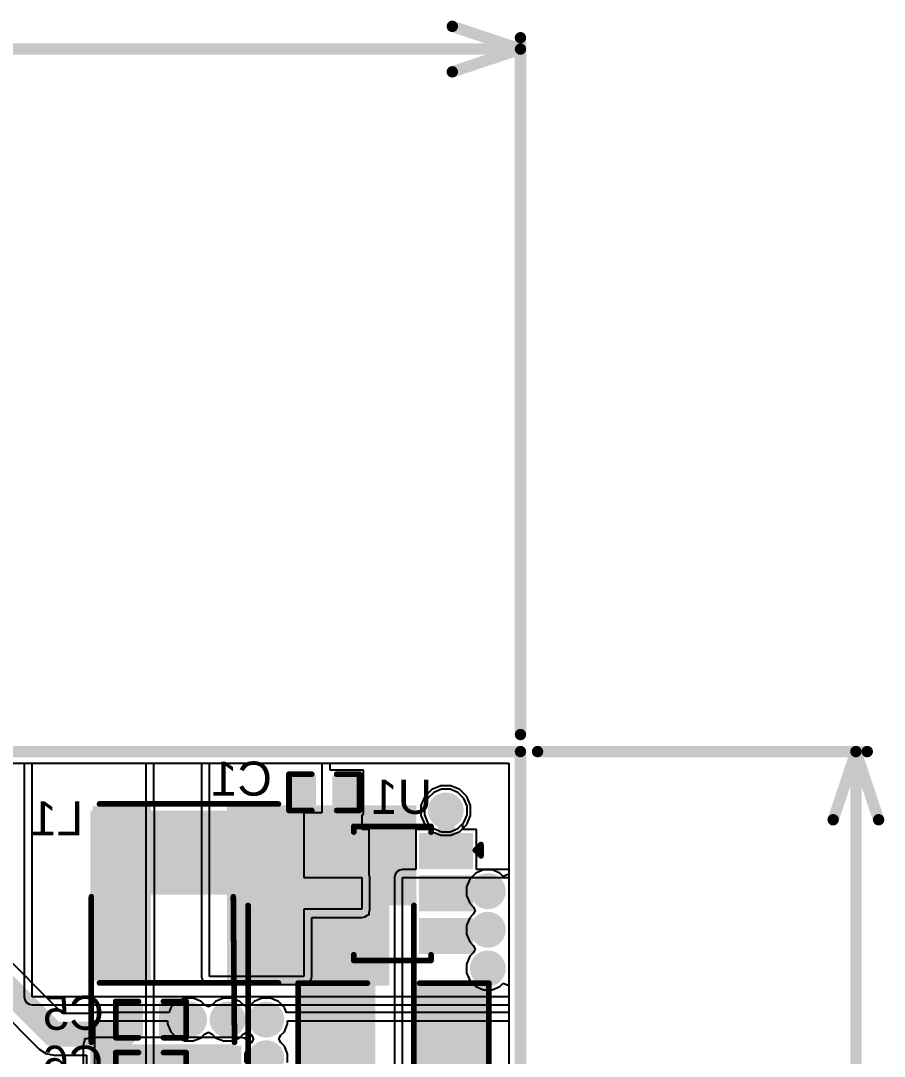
# Model space of a CAD drawing. Header units: inches. Extents: x 90 to 149.8, y 48.7 to 115.2.
# Drawn here: x 129.76 to 149.07, y 92.02 to 115.16 of the extents above; entities that cross this region are included whole.
import ezdxf

# ---------------------------------------------------------------- set-up
doc = ezdxf.new("R2010")
doc.units = ezdxf.units.IN
for name, color, linetype in [('Board_Outline', 56, 'Continuous'), ('Bottom Layer', 5, 'Continuous'), ('Bottom Overlay', 54, 'Continuous'), ('Bottom Paste', 16, 'Continuous'), ('Bottom Solder', 6, 'Continuous'), ('Layer 1', 16, 'Continuous'), ('Layer 2', 76, 'Continuous'), ('Mechanical 1', 6, 'Continuous'), ('Top Layer', 1, 'Continuous'), ('Top Overlay', 2, 'Continuous'), ('Top Paste', 8, 'Continuous'), ('Top Solder', 216, 'Continuous'), ('Via Holes', 16, 'Continuous')]:
    doc.layers.add(name, color=color, linetype=linetype)
doc.styles.add('Arial', font='', dxfattribs={"height": 0.2})
doc.styles.get('Arial').set_extended_font_data('Arial')

msp = doc.modelspace()

# ---------------------------------------------------------------- hatches: boundary and pattern name
at = {"layer": 'Bottom Layer'}
for points in [[(136.309, 98.234), (136.309, 97.599), (135.852, 97.599), (135.852, 98.234)], [(137.249, 98.234), (137.249, 97.599), (136.792, 97.599), (136.792, 98.234)], [(132.576, 93.806), (131.476, 93.806), (131.476, 97.506), (132.576, 97.506)], [(135.576, 93.806), (134.476, 93.806), (134.476, 97.506), (135.576, 97.506)], [(137.374, 96.306), (136.374, 96.306), (136.374, 96.906), (137.374, 96.906)], [(139.774, 96.306), (138.774, 96.306), (138.774, 96.906), (139.774, 96.906)], [(137.374, 95.356), (136.374, 95.356), (136.374, 95.956), (137.374, 95.956)], [(139.774, 95.356), (138.774, 95.356), (138.774, 95.956), (139.774, 95.956)], [(137.374, 94.406), (136.374, 94.406), (136.374, 95.006), (137.374, 95.006)], [(139.774, 94.406), (138.774, 94.406), (138.774, 95.006), (139.774, 95.006)], [(136.068, 93.548), (137.592, 93.548), (137.592, 90.754), (136.068, 90.754)], [(138.608, 93.548), (140.132, 93.548), (140.132, 90.754), (138.608, 90.754)], [(131.978, 92.519), (131.978, 93.154), (132.436, 93.154), (132.436, 92.519)], [(132.918, 92.519), (132.918, 93.154), (133.375, 93.154), (133.375, 92.519)]]:
    msp.add_hatch(color=5, dxfattribs=at).paths.add_polyline_path(points)
h = msp.add_hatch(color=5, dxfattribs=at)
edge = h.paths.add_edge_path()
edge.add_arc((139.268, 97.511), 0.3, 0, 360)
h = msp.add_hatch(color=5, dxfattribs=at)
edge = h.paths.add_edge_path()
edge.add_arc((140.208, 95.707), 0.3, 0, 360)
h = msp.add_hatch(color=5, dxfattribs=at)
edge = h.paths.add_edge_path()
edge.add_arc((140.208, 94.844), 0.3, 0, 360)
h = msp.add_hatch(color=5, dxfattribs=at)
edge = h.paths.add_edge_path()
edge.add_arc((140.208, 93.98), 0.3, 0, 360)
h = msp.add_hatch(color=5, dxfattribs=at)
edge = h.paths.add_edge_path()
edge.add_arc((133.528, 92.837), 0.3, 0, 360)
h = msp.add_hatch(color=5, dxfattribs=at)
edge = h.paths.add_edge_path()
edge.add_arc((134.391, 92.837), 0.3, 0, 360)
h = msp.add_hatch(color=5, dxfattribs=at)
edge = h.paths.add_edge_path()
edge.add_arc((135.255, 92.837), 0.3, 0, 360)
h = msp.add_hatch(color=5, dxfattribs=at)
edge = h.paths.add_edge_path()
edge.add_arc((135.255, 91.973), 0.3, 0, 360)
at = {"layer": 'Bottom Paste'}
for points in [[(136.309, 98.234), (136.309, 97.599), (135.852, 97.599), (135.852, 98.234)], [(137.249, 98.234), (137.249, 97.599), (136.792, 97.599), (136.792, 98.234)], [(132.576, 93.806), (131.476, 93.806), (131.476, 97.506), (132.576, 97.506)], [(135.576, 93.806), (134.476, 93.806), (134.476, 97.506), (135.576, 97.506)], [(137.374, 96.306), (136.374, 96.306), (136.374, 96.906), (137.374, 96.906)], [(139.774, 96.306), (138.774, 96.306), (138.774, 96.906), (139.774, 96.906)], [(137.374, 95.356), (136.374, 95.356), (136.374, 95.956), (137.374, 95.956)], [(139.774, 95.356), (138.774, 95.356), (138.774, 95.956), (139.774, 95.956)], [(137.374, 94.406), (136.374, 94.406), (136.374, 95.006), (137.374, 95.006)], [(139.774, 94.406), (138.774, 94.406), (138.774, 95.006), (139.774, 95.006)], [(136.068, 93.548), (137.592, 93.548), (137.592, 90.754), (136.068, 90.754)], [(138.608, 93.548), (140.132, 93.548), (140.132, 90.754), (138.608, 90.754)], [(131.978, 92.519), (131.978, 93.154), (132.436, 93.154), (132.436, 92.519)], [(132.918, 92.519), (132.918, 93.154), (133.375, 93.154), (133.375, 92.519)]]:
    msp.add_hatch(color=16, dxfattribs=at).paths.add_polyline_path(points)
at = {"layer": 'Bottom Solder'}
for points in [[(136.369, 98.294), (136.369, 97.54), (135.792, 97.54), (135.792, 98.294)], [(137.309, 98.294), (137.309, 97.54), (136.732, 97.54), (136.732, 98.294)], [(132.678, 93.705), (131.375, 93.705), (131.375, 97.608), (132.678, 97.608)], [(135.678, 93.705), (134.375, 93.705), (134.375, 97.608), (135.678, 97.608)], [(137.476, 96.205), (136.273, 96.205), (136.273, 97.008), (137.476, 97.008)], [(139.876, 96.205), (138.673, 96.205), (138.673, 97.008), (139.876, 97.008)], [(137.476, 95.255), (136.273, 95.255), (136.273, 96.058), (137.476, 96.058)], [(139.876, 95.255), (138.673, 95.255), (138.673, 96.058), (139.876, 96.058)], [(137.476, 94.305), (136.273, 94.305), (136.273, 95.108), (137.476, 95.108)], [(139.876, 94.305), (138.673, 94.305), (138.673, 95.108), (139.876, 95.108)], [(135.966, 93.65), (137.693, 93.65), (137.693, 90.653), (135.966, 90.653)], [(138.506, 93.65), (140.233, 93.65), (140.233, 90.653), (138.506, 90.653)], [(131.918, 92.46), (131.918, 93.214), (132.496, 93.214), (132.496, 92.46)], [(132.858, 92.46), (132.858, 93.214), (133.435, 93.214), (133.435, 92.46)], [(131.918, 91.317), (131.918, 92.071), (132.496, 92.071), (132.496, 91.317)], [(132.858, 91.317), (132.858, 92.071), (133.435, 92.071), (133.435, 91.317)]]:
    msp.add_hatch(color=6, dxfattribs=at).paths.add_polyline_path(points)
h = msp.add_hatch(color=6, dxfattribs=at)
edge = h.paths.add_edge_path()
edge.add_arc((139.268, 97.511), 0.402, 0, 360)
h = msp.add_hatch(color=6, dxfattribs=at)
edge = h.paths.add_edge_path()
edge.add_arc((140.208, 95.707), 0.402, 0, 360)
h = msp.add_hatch(color=6, dxfattribs=at)
edge = h.paths.add_edge_path()
edge.add_arc((140.208, 94.844), 0.402, 0, 360)
h = msp.add_hatch(color=6, dxfattribs=at)
edge = h.paths.add_edge_path()
edge.add_arc((140.208, 93.98), 0.402, 0, 360)
h = msp.add_hatch(color=6, dxfattribs=at)
edge = h.paths.add_edge_path()
edge.add_arc((133.528, 92.837), 0.402, 0, 360)
h = msp.add_hatch(color=6, dxfattribs=at)
edge = h.paths.add_edge_path()
edge.add_arc((134.391, 92.837), 0.402, 0, 360)
h = msp.add_hatch(color=6, dxfattribs=at)
edge = h.paths.add_edge_path()
edge.add_arc((135.255, 92.837), 0.402, 0, 360)
h = msp.add_hatch(color=6, dxfattribs=at)
edge = h.paths.add_edge_path()
edge.add_arc((135.255, 91.973), 0.402, 0, 360)
at = {"layer": 'Layer 1'}
h = msp.add_hatch(color=16, dxfattribs=at)
edge = h.paths.add_edge_path()
edge.add_arc((139.268, 97.511), 0.3, 0, 360)
h = msp.add_hatch(color=16, dxfattribs=at)
edge = h.paths.add_edge_path()
edge.add_arc((140.208, 95.707), 0.3, 0, 360)
h = msp.add_hatch(color=16, dxfattribs=at)
edge = h.paths.add_edge_path()
edge.add_arc((140.208, 94.844), 0.3, 0, 360)
h = msp.add_hatch(color=16, dxfattribs=at)
edge = h.paths.add_edge_path()
edge.add_arc((140.208, 93.98), 0.3, 0, 360)
h = msp.add_hatch(color=16, dxfattribs=at)
edge = h.paths.add_edge_path()
edge.add_arc((133.528, 92.837), 0.3, 0, 360)
h = msp.add_hatch(color=16, dxfattribs=at)
edge = h.paths.add_edge_path()
edge.add_arc((134.391, 92.837), 0.3, 0, 360)
h = msp.add_hatch(color=16, dxfattribs=at)
edge = h.paths.add_edge_path()
edge.add_arc((135.255, 92.837), 0.3, 0, 360)
h = msp.add_hatch(color=16, dxfattribs=at)
edge = h.paths.add_edge_path()
edge.add_arc((135.255, 91.973), 0.3, 0, 360)
at = {"layer": 'Layer 2'}
h = msp.add_hatch(color=76, dxfattribs=at)
edge = h.paths.add_edge_path()
edge.add_arc((139.268, 97.511), 0.3, 0, 360)
h = msp.add_hatch(color=76, dxfattribs=at)
edge = h.paths.add_edge_path()
edge.add_arc((140.208, 95.707), 0.3, 0, 360)
h = msp.add_hatch(color=76, dxfattribs=at)
edge = h.paths.add_edge_path()
edge.add_arc((140.208, 94.844), 0.3, 0, 360)
h = msp.add_hatch(color=76, dxfattribs=at)
edge = h.paths.add_edge_path()
edge.add_arc((140.208, 93.98), 0.3, 0, 360)
h = msp.add_hatch(color=76, dxfattribs=at)
edge = h.paths.add_edge_path()
edge.add_arc((133.528, 92.837), 0.3, 0, 360)
h = msp.add_hatch(color=76, dxfattribs=at)
edge = h.paths.add_edge_path()
edge.add_arc((134.391, 92.837), 0.3, 0, 360)
h = msp.add_hatch(color=76, dxfattribs=at)
edge = h.paths.add_edge_path()
edge.add_arc((135.255, 92.837), 0.3, 0, 360)
h = msp.add_hatch(color=76, dxfattribs=at)
edge = h.paths.add_edge_path()
edge.add_arc((135.255, 91.973), 0.3, 0, 360)
at = {"layer": 'Top Layer'}
h = msp.add_hatch(color=1, dxfattribs=at)
edge = h.paths.add_edge_path()
edge.add_arc((139.268, 97.511), 0.3, 0, 360)
for points in [[(134.519, 97.46), (134.519, 95.68), (131.369, 95.68), (131.369, 97.46)], [(137.903, 93.698), (135.503, 93.698), (135.503, 96.498), (137.903, 96.498)], [(131.343, 86.004), (134.696, 86.004), (134.696, 92.253), (131.343, 92.253)], [(134.519, 92.23), (134.519, 90.45), (131.369, 90.45), (131.369, 92.23)]]:
    msp.add_hatch(color=1, dxfattribs=at).paths.add_polyline_path(points)
h = msp.add_hatch(color=1, dxfattribs=at)
edge = h.paths.add_edge_path()
edge.add_arc((140.208, 95.707), 0.3, 0, 360)
h = msp.add_hatch(color=1, dxfattribs=at)
edge = h.paths.add_edge_path()
edge.add_arc((140.208, 94.844), 0.3, 0, 360)
h = msp.add_hatch(color=1, dxfattribs=at)
edge = h.paths.add_edge_path()
edge.add_arc((140.208, 93.98), 0.3, 0, 360)
h = msp.add_hatch(color=1, dxfattribs=at)
edge = h.paths.add_edge_path()
edge.add_arc((133.528, 92.837), 0.3, 0, 360)
h = msp.add_hatch(color=1, dxfattribs=at)
edge = h.paths.add_edge_path()
edge.add_arc((134.391, 92.837), 0.3, 0, 360)
h = msp.add_hatch(color=1, dxfattribs=at)
edge = h.paths.add_edge_path()
edge.add_arc((135.255, 92.837), 0.3, 0, 360)
h = msp.add_hatch(color=1, dxfattribs=at)
edge = h.paths.add_edge_path()
edge.add_arc((135.255, 91.973), 0.3, 0, 360)
at = {"layer": 'Top Overlay'}
for points in [[(135.458, 95.388), (135.458, 97.624), (134.798, 97.624), (134.798, 95.388)], [(138.354, 96.531), (138.354, 97.624), (135.357, 97.624), (135.357, 96.531)], [(138.608, 95.388), (138.608, 97.624), (137.947, 97.624), (137.947, 95.388)]]:
    msp.add_hatch(color=2, dxfattribs=at).paths.add_polyline_path(points)
at = {"layer": 'Top Paste'}
for points in [[(134.519, 97.46), (134.519, 95.68), (131.369, 95.68), (131.369, 97.46)], [(137.903, 93.698), (135.503, 93.698), (135.503, 96.498), (137.903, 96.498)], [(134.519, 92.23), (134.519, 90.45), (131.369, 90.45), (131.369, 92.23)]]:
    msp.add_hatch(color=8, dxfattribs=at).paths.add_polyline_path(points)
at = {"layer": 'Top Solder'}
h = msp.add_hatch(color=216, dxfattribs=at)
edge = h.paths.add_edge_path()
edge.add_arc((139.268, 97.511), 0.402, 0, 360)
for points in [[(134.569, 97.51), (134.569, 95.63), (131.319, 95.63), (131.319, 97.51)], [(138.004, 93.596), (135.401, 93.596), (135.401, 96.599), (138.004, 96.599)], [(134.569, 92.28), (134.569, 90.4), (131.319, 90.4), (131.319, 92.28)]]:
    msp.add_hatch(color=216, dxfattribs=at).paths.add_polyline_path(points)
h = msp.add_hatch(color=216, dxfattribs=at)
edge = h.paths.add_edge_path()
edge.add_arc((140.208, 95.707), 0.402, 0, 360)
h = msp.add_hatch(color=216, dxfattribs=at)
edge = h.paths.add_edge_path()
edge.add_arc((140.208, 94.844), 0.402, 0, 360)
h = msp.add_hatch(color=216, dxfattribs=at)
edge = h.paths.add_edge_path()
edge.add_arc((140.208, 93.98), 0.402, 0, 360)
h = msp.add_hatch(color=216, dxfattribs=at)
edge = h.paths.add_edge_path()
edge.add_arc((133.528, 92.837), 0.402, 0, 360)
h = msp.add_hatch(color=216, dxfattribs=at)
edge = h.paths.add_edge_path()
edge.add_arc((134.391, 92.837), 0.402, 0, 360)
h = msp.add_hatch(color=216, dxfattribs=at)
edge = h.paths.add_edge_path()
edge.add_arc((135.255, 92.837), 0.402, 0, 360)
h = msp.add_hatch(color=216, dxfattribs=at)
edge = h.paths.add_edge_path()
edge.add_arc((135.255, 91.973), 0.402, 0, 360)
at = {"layer": 'Via Holes'}
h = msp.add_hatch(color=7, dxfattribs=at)
edge = h.paths.add_edge_path()
edge.add_arc((139.268, 97.511), 0.15, 0, 360)
h = msp.add_hatch(color=7, dxfattribs=at)
edge = h.paths.add_edge_path()
edge.add_arc((140.208, 95.707), 0.15, 0, 360)
h = msp.add_hatch(color=7, dxfattribs=at)
edge = h.paths.add_edge_path()
edge.add_arc((140.208, 94.844), 0.15, 0, 360)
h = msp.add_hatch(color=7, dxfattribs=at)
edge = h.paths.add_edge_path()
edge.add_arc((140.208, 93.98), 0.15, 0, 360)
h = msp.add_hatch(color=7, dxfattribs=at)
edge = h.paths.add_edge_path()
edge.add_arc((133.528, 92.837), 0.15, 0, 360)
h = msp.add_hatch(color=7, dxfattribs=at)
edge = h.paths.add_edge_path()
edge.add_arc((134.391, 92.837), 0.15, 0, 360)
h = msp.add_hatch(color=7, dxfattribs=at)
edge = h.paths.add_edge_path()
edge.add_arc((135.255, 92.837), 0.15, 0, 360)
h = msp.add_hatch(color=7, dxfattribs=at)
edge = h.paths.add_edge_path()
edge.add_arc((135.255, 91.973), 0.15, 0, 360)

# ---------------------------------------------------------------- linework, layer by layer
at = {"layer": 'Board_Outline'}
for points in [[(95.939, 98.827, 0.254, 0.254, 0), (140.939, 98.827, 0.254, 0.254, 0)], [(140.939, 48.827, 0.254, 0.254, 0), (140.939, 98.827, 0.254, 0.254, 0)]]:
    msp.add_lwpolyline(points, format="xyseb", dxfattribs=at)
msp.add_lwpolyline([(140.875, 98.827, 0.127, 0.127, 1), (141.002, 98.827, 0.127, 0.127, 1)], format="xyseb", close=True, dxfattribs=at)
msp.add_lwpolyline([(140.875, 98.827, 0.127, 0.127, 1), (141.002, 98.827, 0.127, 0.127, 1)], format="xyseb", close=True, dxfattribs=at)
at = {"layer": 'Bottom Layer'}
for p, q in [((127.914, 98.568), (132.563, 98.568)), ((132.563, 98.568), (132.563, 91.084)), ((132.744, 97.684), (132.744, 98.568)), ((132.744, 98.568), (133.804, 98.568)), ((133.804, 98.568), (133.804, 93.802)), ((133.985, 93.802), (133.985, 98.568)), ((133.985, 98.568), (136.5, 98.568)), ((136.5, 98.568), (136.5, 97.46)), ((136.681, 98.412), (136.681, 98.568)), ((136.681, 98.568), (140.68, 98.568)), ((137.427, 98.412), (136.681, 98.412)), ((137.427, 97.422), (137.427, 98.412)), ((140.68, 98.568), (140.68, 96.193)), ((138.998, 97.916), (138.863, 97.781)), ((139.173, 97.988), (138.998, 97.916)), ((139.363, 97.988), (139.173, 97.988)), ((139.539, 97.916), (139.363, 97.988)), ((139.673, 97.781), (139.539, 97.916)), ((132.754, 97.684), (132.744, 97.684)), ((132.754, 93.629), (132.754, 97.684)), ((138.863, 97.781), (138.79, 97.606)), ((139.746, 97.606), (139.673, 97.781)), ((136.5, 97.46), (136.093, 97.46)), ((136.093, 97.46), (136.093, 96.012)), ((138.79, 97.606), (138.79, 97.416)), ((139.746, 97.416), (139.746, 97.606)), ((137.396, 97.084), (137.396, 97.422)), ((137.396, 97.422), (137.427, 97.422)), ((138.79, 97.416), (138.863, 97.24)), ((138.863, 97.24), (138.892, 97.211)), ((139.65, 97.217), (139.673, 97.24)), ((139.673, 97.24), (139.746, 97.416)), ((137.552, 97.084), (137.396, 97.084)), ((137.552, 96.087), (137.552, 97.084)), ((138.882, 97.084), (138.597, 97.084)), ((138.597, 97.084), (138.597, 96.193)), ((138.892, 97.211), (138.882, 97.084)), ((139.65, 97.084), (139.65, 97.217)), ((139.952, 97.084), (139.65, 97.084)), ((139.952, 96.193), (139.952, 97.084)), ((137.556, 96.081), (137.552, 96.087)), ((137.57, 96.012), (137.556, 96.081)), ((138.136, 96.081), (138.122, 96.012)), ((138.175, 96.14), (138.136, 96.081)), ((138.234, 96.179), (138.175, 96.14)), ((138.303, 96.193), (138.234, 96.179)), ((138.597, 96.193), (138.303, 96.193)), ((140.68, 96.193), (139.952, 96.193)), ((136.093, 96.012), (137.389, 96.012)), ((137.389, 96.012), (137.389, 95.301)), ((137.57, 95.301), (137.57, 96.012)), ((138.122, 96.012), (138.122, 90.602)), ((138.303, 90.602), (138.303, 96.012)), ((138.303, 96.012), (140.68, 96.012)), ((140.68, 96.012), (140.68, 90.602)), ((137.389, 95.301), (136.093, 95.301)), ((136.093, 95.301), (136.093, 93.802)), ((137.458, 95.133), (137.517, 95.173)), ((137.517, 95.173), (137.521, 95.179)), ((137.521, 95.179), (137.552, 95.179)), ((137.552, 95.226), (137.556, 95.231)), ((137.552, 95.179), (137.552, 95.226)), ((137.556, 95.231), (137.57, 95.301)), ((136.274, 93.802), (136.274, 95.12)), ((136.274, 95.12), (137.389, 95.12)), ((137.389, 95.12), (137.458, 95.133)), ((133.804, 93.802), (133.818, 93.733)), ((136.093, 93.802), (133.985, 93.802)), ((136.261, 93.733), (136.274, 93.802)), ((132.744, 91.266), (132.744, 93.629)), ((132.744, 93.629), (132.754, 93.629)), ((133.818, 93.733), (133.857, 93.674)), ((133.857, 93.674), (133.916, 93.635)), ((133.916, 93.635), (133.985, 93.621)), ((133.985, 93.621), (136.093, 93.621)), ((136.093, 93.621), (136.163, 93.635)), ((136.163, 93.635), (136.221, 93.674)), ((136.221, 93.674), (136.261, 93.733))]:
    msp.add_line(p, q, dxfattribs=at)
for points in [[(137.02, 96.606, 0.381, 0.381, 0), (137.02, 97.917, 0.381, 0.381, 0)], [(139.268, 97.511, 0.381, 0.381, 0), (139.274, 97.511, 0.381, 0.381, 0)], [(139.274, 96.606, 0.381, 0.381, 0), (139.274, 97.511, 0.381, 0.381, 0)], [(136.874, 96.606, 0.381, 0.381, 0), (137.02, 96.606, 0.381, 0.381, 0)]]:
    msp.add_lwpolyline(points, format="xyseb", dxfattribs=at)
for points in [[(136.925, 97.917, 0.191, 0.191, 1), (137.116, 97.917, 0.191, 0.191, 1)], [(139.173, 97.511, 0.191, 0.191, 1), (139.363, 97.511, 0.191, 0.191, 1)], [(139.179, 97.511, 0.191, 0.191, 1), (139.37, 97.511, 0.191, 0.191, 1)], [(139.179, 97.511, 0.191, 0.191, 1), (139.37, 97.511, 0.191, 0.191, 1)], [(136.779, 96.606, 0.191, 0.191, 1), (136.97, 96.606, 0.191, 0.191, 1)], [(136.925, 96.606, 0.191, 0.191, 1), (137.116, 96.606, 0.191, 0.191, 1)], [(136.925, 96.606, 0.191, 0.191, 1), (137.116, 96.606, 0.191, 0.191, 1)], [(139.179, 96.606, 0.191, 0.191, 1), (139.37, 96.606, 0.191, 0.191, 1)]]:
    msp.add_lwpolyline(points, format="xyseb", close=True, dxfattribs=at)
at = {"layer": 'Bottom Overlay'}
for points in [[(135.763, 98.323, 0.127, 0.127, 0), (136.271, 98.323, 0.127, 0.127, 0)], [(135.763, 97.511, 0.127, 0.127, 0), (135.763, 98.323, 0.127, 0.127, 0)], [(136.83, 98.323, 0.127, 0.127, 0), (137.338, 98.323, 0.127, 0.127, 0)], [(137.338, 97.511, 0.127, 0.127, 0), (137.338, 98.323, 0.127, 0.127, 0)], [(131.526, 97.656, 0.127, 0.127, 0), (133.526, 97.656, 0.127, 0.127, 0)], [(133.526, 97.656, 0.127, 0.127, 0), (135.526, 97.656, 0.127, 0.127, 0)], [(135.763, 97.511, 0.127, 0.127, 0), (136.271, 97.511, 0.127, 0.127, 0)], [(136.83, 97.511, 0.127, 0.127, 0), (137.338, 97.511, 0.127, 0.127, 0)], [(137.211, 97.155, 0.127, 0.127, 0), (138.938, 97.155, 0.127, 0.127, 0)], [(137.211, 97.028, 0.127, 0.127, 0), (137.211, 97.155, 0.127, 0.127, 0)], [(138.938, 97.028, 0.127, 0.127, 0), (138.938, 97.155, 0.127, 0.127, 0)], [(139.929, 96.622, 0.127, 0.127, 0), (140.056, 96.749, 0.127, 0.127, 0)], [(140.056, 96.495, 0.127, 0.127, 0), (140.056, 96.749, 0.127, 0.127, 0)], [(139.929, 96.622, 0.127, 0.127, 0), (140.056, 96.495, 0.127, 0.127, 0)], [(137.211, 94.158, 0.127, 0.127, 0), (137.211, 94.285, 0.127, 0.127, 0)], [(137.211, 94.158, 0.127, 0.127, 0), (138.938, 94.158, 0.127, 0.127, 0)], [(138.938, 94.158, 0.127, 0.127, 0), (138.938, 94.285, 0.127, 0.127, 0)], [(131.526, 93.656, 0.127, 0.127, 0), (133.526, 93.656, 0.127, 0.127, 0)], [(133.526, 93.656, 0.127, 0.127, 0), (135.526, 93.656, 0.127, 0.127, 0)], [(135.966, 90.653, 0.127, 0.127, 0), (135.966, 93.65, 0.127, 0.127, 0)], [(135.966, 93.65, 0.127, 0.127, 0), (137.516, 93.65, 0.127, 0.127, 0)], [(138.684, 93.65, 0.127, 0.127, 0), (140.233, 93.65, 0.127, 0.127, 0)], [(140.233, 90.653, 0.127, 0.127, 0), (140.233, 93.65, 0.127, 0.127, 0)], [(131.889, 93.243, 0.127, 0.127, 0), (132.398, 93.243, 0.127, 0.127, 0)], [(131.889, 92.431, 0.127, 0.127, 0), (131.889, 93.243, 0.127, 0.127, 0)], [(132.956, 93.243, 0.127, 0.127, 0), (133.464, 93.243, 0.127, 0.127, 0)], [(133.464, 92.431, 0.127, 0.127, 0), (133.464, 93.243, 0.127, 0.127, 0)], [(131.889, 92.431, 0.127, 0.127, 0), (132.398, 92.431, 0.127, 0.127, 0)], [(132.956, 92.431, 0.127, 0.127, 0), (133.464, 92.431, 0.127, 0.127, 0)], [(131.889, 92.1, 0.127, 0.127, 0), (132.398, 92.1, 0.127, 0.127, 0)], [(131.889, 91.288, 0.127, 0.127, 0), (131.889, 92.1, 0.127, 0.127, 0)], [(132.956, 92.1, 0.127, 0.127, 0), (133.464, 92.1, 0.127, 0.127, 0)], [(133.464, 91.288, 0.127, 0.127, 0), (133.464, 92.1, 0.127, 0.127, 0)]]:
    msp.add_lwpolyline(points, format="xyseb", dxfattribs=at)
for points in [[(135.731, 98.323, 0.0635, 0.0635, 1), (135.795, 98.323, 0.0635, 0.0635, 1)], [(135.731, 98.323, 0.0635, 0.0635, 1), (135.795, 98.323, 0.0635, 0.0635, 1)], [(136.239, 98.323, 0.0635, 0.0635, 1), (136.303, 98.323, 0.0635, 0.0635, 1)], [(136.798, 98.323, 0.0635, 0.0635, 1), (136.862, 98.323, 0.0635, 0.0635, 1)], [(137.306, 98.323, 0.0635, 0.0635, 1), (137.37, 98.323, 0.0635, 0.0635, 1)], [(137.306, 98.323, 0.0635, 0.0635, 1), (137.37, 98.323, 0.0635, 0.0635, 1)], [(131.495, 97.656, 0.0635, 0.0635, 1), (131.558, 97.656, 0.0635, 0.0635, 1)], [(133.495, 97.656, 0.0635, 0.0635, 1), (133.558, 97.656, 0.0635, 0.0635, 1)], [(133.495, 97.656, 0.0635, 0.0635, 1), (133.558, 97.656, 0.0635, 0.0635, 1)], [(135.495, 97.656, 0.0635, 0.0635, 1), (135.558, 97.656, 0.0635, 0.0635, 1)], [(135.731, 97.511, 0.0635, 0.0635, 1), (135.795, 97.511, 0.0635, 0.0635, 1)], [(135.731, 97.511, 0.0635, 0.0635, 1), (135.795, 97.511, 0.0635, 0.0635, 1)], [(136.239, 97.511, 0.0635, 0.0635, 1), (136.303, 97.511, 0.0635, 0.0635, 1)], [(136.798, 97.511, 0.0635, 0.0635, 1), (136.862, 97.511, 0.0635, 0.0635, 1)], [(137.306, 97.511, 0.0635, 0.0635, 1), (137.37, 97.511, 0.0635, 0.0635, 1)], [(137.306, 97.511, 0.0635, 0.0635, 1), (137.37, 97.511, 0.0635, 0.0635, 1)], [(137.179, 97.155, 0.0635, 0.0635, 1), (137.243, 97.155, 0.0635, 0.0635, 1)], [(137.179, 97.155, 0.0635, 0.0635, 1), (137.243, 97.155, 0.0635, 0.0635, 1)], [(137.179, 97.028, 0.0635, 0.0635, 1), (137.243, 97.028, 0.0635, 0.0635, 1)], [(138.906, 97.155, 0.0635, 0.0635, 1), (138.97, 97.155, 0.0635, 0.0635, 1)], [(138.906, 97.155, 0.0635, 0.0635, 1), (138.97, 97.155, 0.0635, 0.0635, 1)], [(138.906, 97.028, 0.0635, 0.0635, 1), (138.97, 97.028, 0.0635, 0.0635, 1)], [(140.024, 96.749, 0.0635, 0.0635, 1), (140.087, 96.749, 0.0635, 0.0635, 1)], [(140.024, 96.749, 0.0635, 0.0635, 1), (140.087, 96.749, 0.0635, 0.0635, 1)], [(139.897, 96.622, 0.0635, 0.0635, 1), (139.96, 96.622, 0.0635, 0.0635, 1)], [(139.897, 96.622, 0.0635, 0.0635, 1), (139.96, 96.622, 0.0635, 0.0635, 1)], [(140.024, 96.495, 0.0635, 0.0635, 1), (140.087, 96.495, 0.0635, 0.0635, 1)], [(140.024, 96.495, 0.0635, 0.0635, 1), (140.087, 96.495, 0.0635, 0.0635, 1)], [(137.179, 94.285, 0.0635, 0.0635, 1), (137.243, 94.285, 0.0635, 0.0635, 1)], [(137.179, 94.158, 0.0635, 0.0635, 1), (137.243, 94.158, 0.0635, 0.0635, 1)], [(137.179, 94.158, 0.0635, 0.0635, 1), (137.243, 94.158, 0.0635, 0.0635, 1)], [(138.906, 94.285, 0.0635, 0.0635, 1), (138.97, 94.285, 0.0635, 0.0635, 1)], [(138.906, 94.158, 0.0635, 0.0635, 1), (138.97, 94.158, 0.0635, 0.0635, 1)], [(138.906, 94.158, 0.0635, 0.0635, 1), (138.97, 94.158, 0.0635, 0.0635, 1)], [(131.495, 93.656, 0.0635, 0.0635, 1), (131.558, 93.656, 0.0635, 0.0635, 1)], [(133.495, 93.656, 0.0635, 0.0635, 1), (133.558, 93.656, 0.0635, 0.0635, 1)], [(133.495, 93.656, 0.0635, 0.0635, 1), (133.558, 93.656, 0.0635, 0.0635, 1)], [(135.495, 93.656, 0.0635, 0.0635, 1), (135.558, 93.656, 0.0635, 0.0635, 1)], [(135.934, 93.65, 0.0635, 0.0635, 1), (135.998, 93.65, 0.0635, 0.0635, 1)], [(135.934, 93.65, 0.0635, 0.0635, 1), (135.998, 93.65, 0.0635, 0.0635, 1)], [(137.484, 93.65, 0.0635, 0.0635, 1), (137.547, 93.65, 0.0635, 0.0635, 1)], [(138.652, 93.65, 0.0635, 0.0635, 1), (138.716, 93.65, 0.0635, 0.0635, 1)], [(140.202, 93.65, 0.0635, 0.0635, 1), (140.265, 93.65, 0.0635, 0.0635, 1)], [(140.202, 93.65, 0.0635, 0.0635, 1), (140.265, 93.65, 0.0635, 0.0635, 1)], [(131.858, 93.243, 0.0635, 0.0635, 1), (131.921, 93.243, 0.0635, 0.0635, 1)], [(131.858, 93.243, 0.0635, 0.0635, 1), (131.921, 93.243, 0.0635, 0.0635, 1)], [(132.366, 93.243, 0.0635, 0.0635, 1), (132.429, 93.243, 0.0635, 0.0635, 1)], [(132.925, 93.243, 0.0635, 0.0635, 1), (132.988, 93.243, 0.0635, 0.0635, 1)], [(133.433, 93.243, 0.0635, 0.0635, 1), (133.496, 93.243, 0.0635, 0.0635, 1)], [(133.433, 93.243, 0.0635, 0.0635, 1), (133.496, 93.243, 0.0635, 0.0635, 1)], [(131.858, 92.431, 0.0635, 0.0635, 1), (131.921, 92.431, 0.0635, 0.0635, 1)], [(131.858, 92.431, 0.0635, 0.0635, 1), (131.921, 92.431, 0.0635, 0.0635, 1)], [(132.366, 92.431, 0.0635, 0.0635, 1), (132.429, 92.431, 0.0635, 0.0635, 1)], [(132.925, 92.431, 0.0635, 0.0635, 1), (132.988, 92.431, 0.0635, 0.0635, 1)], [(133.433, 92.431, 0.0635, 0.0635, 1), (133.496, 92.431, 0.0635, 0.0635, 1)], [(133.433, 92.431, 0.0635, 0.0635, 1), (133.496, 92.431, 0.0635, 0.0635, 1)], [(131.858, 92.1, 0.0635, 0.0635, 1), (131.921, 92.1, 0.0635, 0.0635, 1)], [(131.858, 92.1, 0.0635, 0.0635, 1), (131.921, 92.1, 0.0635, 0.0635, 1)], [(132.366, 92.1, 0.0635, 0.0635, 1), (132.429, 92.1, 0.0635, 0.0635, 1)], [(132.925, 92.1, 0.0635, 0.0635, 1), (132.988, 92.1, 0.0635, 0.0635, 1)], [(133.433, 92.1, 0.0635, 0.0635, 1), (133.496, 92.1, 0.0635, 0.0635, 1)], [(133.433, 92.1, 0.0635, 0.0635, 1), (133.496, 92.1, 0.0635, 0.0635, 1)]]:
    msp.add_lwpolyline(points, format="xyseb", close=True, dxfattribs=at)
at = {"layer": 'Layer 1'}
for p, q in [((129.402, 98.568), (140.68, 98.568)), ((140.68, 98.568), (140.68, 96.09)), ((138.998, 97.916), (138.863, 97.781)), ((139.173, 97.988), (138.998, 97.916)), ((139.363, 97.988), (139.173, 97.988)), ((139.539, 97.916), (139.363, 97.988)), ((139.673, 97.781), (139.539, 97.916)), ((138.863, 97.781), (138.79, 97.606)), ((139.746, 97.606), (139.673, 97.781)), ((138.79, 97.606), (138.79, 97.416)), ((139.746, 97.416), (139.746, 97.606)), ((138.79, 97.416), (138.863, 97.24)), ((138.863, 97.24), (138.998, 97.106)), ((139.539, 97.106), (139.673, 97.24)), ((139.673, 97.24), (139.746, 97.416)), ((138.998, 97.106), (139.173, 97.033)), ((139.173, 97.033), (139.363, 97.033)), ((139.363, 97.033), (139.539, 97.106)), ((139.937, 96.112), (139.803, 95.978)), ((140.113, 96.185), (139.937, 96.112)), ((140.303, 96.185), (140.113, 96.185)), ((140.479, 96.112), (140.303, 96.185)), ((140.553, 96.038), (140.479, 96.112)), ((140.68, 96.09), (140.553, 96.038)), ((139.803, 95.978), (139.73, 95.802)), ((139.73, 95.802), (139.73, 95.612)), ((139.73, 95.612), (139.803, 95.437)), ((139.803, 95.437), (139.881, 95.358)), ((139.881, 95.192), (139.803, 95.114)), ((139.881, 95.358), (139.924, 95.275)), ((139.924, 95.275), (139.881, 95.192)), ((139.803, 95.114), (139.73, 94.939)), ((139.73, 94.939), (139.73, 94.749)), ((139.73, 94.749), (139.803, 94.573)), ((139.803, 94.573), (139.881, 94.495)), ((139.881, 94.495), (139.924, 94.412)), ((139.803, 94.251), (139.73, 94.075)), ((139.881, 94.329), (139.803, 94.251)), ((139.924, 94.412), (139.881, 94.329)), ((139.73, 94.075), (139.73, 93.885)), ((139.73, 93.885), (139.803, 93.709)), ((139.803, 93.709), (139.937, 93.575)), ((139.937, 93.575), (140.113, 93.502)), ((140.303, 93.502), (140.479, 93.575)), ((140.479, 93.575), (140.553, 93.649)), ((140.553, 93.649), (140.68, 93.597)), ((140.68, 93.597), (140.68, 90.274)), ((140.113, 93.502), (140.303, 93.502))]:
    msp.add_line(p, q, dxfattribs=at)
at = {"layer": 'Layer 2'}
for p, q in [((96.198, 98.568), (140.68, 98.568)), ((140.68, 98.568), (140.68, 96.09)), ((130.698, 92.973), (127.304, 96.367)), ((139.937, 96.112), (139.803, 95.978)), ((140.113, 96.185), (139.937, 96.112)), ((140.303, 96.185), (140.113, 96.185)), ((140.479, 96.112), (140.303, 96.185)), ((140.553, 96.038), (140.479, 96.112)), ((140.68, 96.09), (140.553, 96.038)), ((139.803, 95.978), (139.73, 95.802)), ((139.73, 95.802), (139.73, 95.612)), ((139.73, 95.612), (139.803, 95.437)), ((126.782, 95.571), (130.176, 92.177)), ((139.803, 95.437), (139.881, 95.358)), ((139.881, 95.192), (139.803, 95.114)), ((139.881, 95.358), (139.924, 95.275)), ((139.924, 95.275), (139.881, 95.192)), ((139.803, 95.114), (139.73, 94.939)), ((139.73, 94.939), (139.73, 94.749)), ((139.73, 94.749), (139.803, 94.573)), ((139.803, 94.573), (139.881, 94.495)), ((139.881, 94.495), (139.924, 94.412)), ((139.803, 94.251), (139.73, 94.075)), ((139.881, 94.329), (139.803, 94.251)), ((139.924, 94.412), (139.881, 94.329)), ((139.73, 94.075), (139.73, 93.885)), ((139.73, 93.885), (139.803, 93.709)), ((139.803, 93.709), (139.937, 93.575)), ((139.937, 93.575), (140.113, 93.502)), ((140.303, 93.502), (140.479, 93.575)), ((140.479, 93.575), (140.553, 93.649)), ((140.553, 93.649), (140.68, 93.597)), ((140.68, 93.597), (140.68, 92.993)), ((133.433, 93.315), (133.257, 93.242)), ((133.623, 93.315), (133.433, 93.315)), ((133.798, 93.242), (133.623, 93.315)), ((134.296, 93.315), (134.121, 93.242)), ((134.486, 93.315), (134.296, 93.315)), ((134.662, 93.242), (134.486, 93.315)), ((135.16, 93.315), (134.984, 93.242)), ((135.35, 93.315), (135.16, 93.315)), ((135.526, 93.242), (135.35, 93.315)), ((140.113, 93.502), (140.303, 93.502)), ((133.123, 93.108), (133.073, 92.988)), ((133.257, 93.242), (133.123, 93.108)), ((133.877, 93.164), (133.798, 93.242)), ((133.96, 93.121), (133.877, 93.164)), ((134.043, 93.164), (133.96, 93.121)), ((134.121, 93.242), (134.043, 93.164)), ((134.74, 93.164), (134.662, 93.242)), ((134.823, 93.121), (134.74, 93.164)), ((134.906, 93.164), (134.823, 93.121)), ((134.984, 93.242), (134.906, 93.164)), ((135.66, 93.108), (135.526, 93.242)), ((135.71, 92.988), (135.66, 93.108)), ((131.341, 92.973), (130.698, 92.973)), ((131.35, 92.979), (131.341, 92.973)), ((131.42, 92.993), (131.35, 92.979)), ((133.05, 92.993), (131.42, 92.993)), ((133.073, 92.988), (133.05, 92.993)), ((135.733, 92.993), (135.71, 92.988)), ((140.68, 92.993), (135.733, 92.993)), ((131.42, 88.179), (131.42, 92.812)), ((131.42, 92.812), (133.05, 92.812)), ((133.05, 92.812), (133.05, 92.742)), ((133.05, 92.742), (133.123, 92.566)), ((135.66, 92.566), (135.733, 92.742)), ((135.733, 92.742), (135.733, 92.812)), ((135.733, 92.812), (140.68, 92.812)), ((140.68, 92.812), (140.68, 58.522)), ((133.123, 92.566), (133.257, 92.432)), ((133.257, 92.432), (133.433, 92.359)), ((133.433, 92.359), (133.623, 92.359)), ((133.623, 92.359), (133.798, 92.432)), ((133.798, 92.432), (133.877, 92.51)), ((133.877, 92.51), (133.96, 92.553)), ((133.96, 92.553), (134.043, 92.51)), ((134.043, 92.51), (134.121, 92.432)), ((134.121, 92.432), (134.296, 92.359)), ((134.296, 92.359), (134.486, 92.359)), ((134.486, 92.359), (134.662, 92.432)), ((134.662, 92.432), (134.74, 92.51)), ((134.74, 92.51), (134.823, 92.553)), ((134.823, 92.553), (134.906, 92.51)), ((134.906, 92.51), (134.928, 92.488)), ((134.928, 92.488), (134.971, 92.405)), ((134.971, 92.405), (134.928, 92.322)), ((135.539, 92.405), (135.582, 92.488)), ((135.582, 92.322), (135.539, 92.405)), ((135.582, 92.488), (135.66, 92.566)), ((130.176, 92.177), (130.327, 92.076)), ((134.85, 92.244), (134.777, 92.068)), ((134.928, 92.322), (134.85, 92.244)), ((135.66, 92.244), (135.582, 92.322)), ((135.733, 92.068), (135.66, 92.244)), ((130.327, 92.076), (130.505, 92.041)), ((130.505, 92.041), (131.238, 92.041)), ((131.238, 92.041), (131.238, 88.194)), ((134.777, 92.068), (134.777, 91.878)), ((135.733, 91.878), (135.733, 92.068))]:
    msp.add_line(p, q, dxfattribs=at)
for points in [[(126.975, 96.037, 0.559, 0.559, 0), (130.505, 92.507, 0.559, 0.559, 0)], [(130.505, 92.507, 0.559, 0.559, 0), (132.08, 92.507, 0.559, 0.559, 0)]]:
    msp.add_lwpolyline(points, format="xyseb", dxfattribs=at)
for points in [[(130.365, 92.507, 0.279, 0.279, 1), (130.645, 92.507, 0.279, 0.279, 1)], [(130.365, 92.507, 0.279, 0.279, 1), (130.645, 92.507, 0.279, 0.279, 1)], [(131.94, 92.507, 0.279, 0.279, 1), (132.22, 92.507, 0.279, 0.279, 1)]]:
    msp.add_lwpolyline(points, format="xyseb", close=True, dxfattribs=at)
at = {"layer": 'Mechanical 1'}
for points in [[(139.415, 115.037, 0.254, 0.254, 0), (140.939, 114.529, 0.254, 0.254, 0)], [(140.939, 99.208, 0.254, 0.254, 0), (140.939, 114.783, 0.254, 0.254, 0)], [(125.295, 114.529, 0.254, 0.254, 0), (140.939, 114.529, 0.254, 0.254, 0)], [(139.415, 114.021, 0.254, 0.254, 0), (140.939, 114.529, 0.254, 0.254, 0)], [(141.32, 98.827, 0.254, 0.254, 0), (148.692, 98.827, 0.254, 0.254, 0)], [(147.93, 97.303, 0.254, 0.254, 0), (148.438, 98.827, 0.254, 0.254, 0)], [(148.438, 98.827, 0.254, 0.254, 0), (148.946, 97.303, 0.254, 0.254, 0)], [(148.438, 80.683, 0.254, 0.254, 0), (148.438, 98.827, 0.254, 0.254, 0)]]:
    msp.add_lwpolyline(points, format="xyseb", dxfattribs=at)
for points in [[(139.351, 115.037, 0.127, 0.127, 1), (139.478, 115.037, 0.127, 0.127, 1)], [(140.875, 114.783, 0.127, 0.127, 1), (141.002, 114.783, 0.127, 0.127, 1)], [(140.875, 114.529, 0.127, 0.127, 1), (141.002, 114.529, 0.127, 0.127, 1)], [(140.875, 114.529, 0.127, 0.127, 1), (141.002, 114.529, 0.127, 0.127, 1)], [(140.875, 114.529, 0.127, 0.127, 1), (141.002, 114.529, 0.127, 0.127, 1)], [(139.351, 114.021, 0.127, 0.127, 1), (139.478, 114.021, 0.127, 0.127, 1)], [(140.875, 99.208, 0.127, 0.127, 1), (141.002, 99.208, 0.127, 0.127, 1)], [(141.256, 98.827, 0.127, 0.127, 1), (141.383, 98.827, 0.127, 0.127, 1)], [(148.374, 98.827, 0.127, 0.127, 1), (148.501, 98.827, 0.127, 0.127, 1)], [(148.374, 98.827, 0.127, 0.127, 1), (148.501, 98.827, 0.127, 0.127, 1)], [(148.374, 98.827, 0.127, 0.127, 1), (148.501, 98.827, 0.127, 0.127, 1)], [(148.628, 98.827, 0.127, 0.127, 1), (148.755, 98.827, 0.127, 0.127, 1)], [(147.866, 97.303, 0.127, 0.127, 1), (147.993, 97.303, 0.127, 0.127, 1)], [(148.882, 97.303, 0.127, 0.127, 1), (149.009, 97.303, 0.127, 0.127, 1)]]:
    msp.add_lwpolyline(points, format="xyseb", close=True, dxfattribs=at)
at = {"layer": 'Top Layer'}
for p, q in [((129.402, 98.568), (129.841, 98.568)), ((129.841, 98.568), (129.841, 93.345)), ((130.023, 93.345), (130.023, 98.568)), ((130.023, 98.568), (140.68, 98.568)), ((140.68, 98.568), (140.68, 93.345)), ((138.954, 97.98), (138.799, 97.824)), ((139.158, 98.065), (138.954, 97.98)), ((139.378, 98.065), (139.158, 98.065)), ((139.582, 97.98), (139.378, 98.065)), ((139.738, 97.824), (139.582, 97.98)), ((138.799, 97.824), (138.714, 97.621)), ((139.822, 97.621), (139.738, 97.824)), ((138.714, 97.621), (138.714, 97.4)), ((139.822, 97.4), (139.822, 97.621)), ((138.714, 97.4), (138.799, 97.197)), ((139.738, 97.197), (139.822, 97.4)), ((138.799, 97.197), (138.954, 97.041)), ((138.954, 97.041), (139.158, 96.957)), ((139.378, 96.957), (139.582, 97.041)), ((139.582, 97.041), (139.738, 97.197)), ((139.158, 96.957), (139.378, 96.957)), ((129.841, 93.345), (129.855, 93.276)), ((140.68, 93.345), (130.023, 93.345)), ((129.855, 93.276), (129.894, 93.217)), ((129.894, 93.217), (129.953, 93.178)), ((129.953, 93.178), (130.023, 93.164)), ((130.023, 93.164), (140.68, 93.164)), ((140.68, 93.164), (140.68, 90.274)), ((131.255, 92.407), (131.191, 92.407)), ((131.191, 92.407), (131.191, 92.344)), ((131.274, 92.42), (131.255, 92.407)), ((131.343, 92.434), (131.274, 92.42)), ((134.696, 92.434), (131.343, 92.434)), ((134.766, 92.42), (134.696, 92.434)), ((134.824, 92.381), (134.766, 92.42)), ((134.864, 92.322), (134.824, 92.381)), ((131.176, 92.322), (131.162, 92.253)), ((131.162, 92.253), (131.162, 86.004)), ((131.191, 92.344), (131.176, 92.322)), ((134.877, 92.253), (134.864, 92.322)), ((134.877, 86.004), (134.877, 92.253))]:
    msp.add_line(p, q, dxfattribs=at)
at = {"layer": 'Top Overlay'}
for points in [[(131.343, 92.329, 0.127, 0.127, 0), (131.343, 95.58, 0.127, 0.127, 0)], [(134.518, 95.58, 0.127, 0.127, 0), (134.544, 92.329, 0.127, 0.127, 0)], [(134.849, 90.588, 0.127, 0.127, 0), (134.849, 95.388, 0.127, 0.127, 0)], [(138.557, 90.588, 0.127, 0.127, 0), (138.557, 95.388, 0.127, 0.127, 0)]]:
    msp.add_lwpolyline(points, format="xyseb", dxfattribs=at)
for points in [[(131.312, 95.58, 0.0635, 0.0635, 1), (131.375, 95.58, 0.0635, 0.0635, 1)], [(134.487, 95.58, 0.0635, 0.0635, 1), (134.55, 95.58, 0.0635, 0.0635, 1)], [(134.817, 95.388, 0.0635, 0.0635, 1), (134.88, 95.388, 0.0635, 0.0635, 1)], [(138.525, 95.388, 0.0635, 0.0635, 1), (138.589, 95.388, 0.0635, 0.0635, 1)], [(131.312, 92.329, 0.0635, 0.0635, 1), (131.375, 92.329, 0.0635, 0.0635, 1)], [(134.512, 92.329, 0.0635, 0.0635, 1), (134.576, 92.329, 0.0635, 0.0635, 1)]]:
    msp.add_lwpolyline(points, format="xyseb", close=True, dxfattribs=at)

# ---------------------------------------------------------------- texts
at = {"layer": 'Bottom Overlay', "style": 'Arial', "text_generation_flag": 2}
for s, p in [('C1', (135.382, 97.841)), ('U1', (138.963, 97.435)), ('L1', (131.165, 96.952)), ('C5', (131.623, 92.608)), ('C6', (131.61, 91.491))]:
    msp.add_text(s, height=0.762, dxfattribs=at).set_placement(p)

doc.saveas('drawing.dxf')
